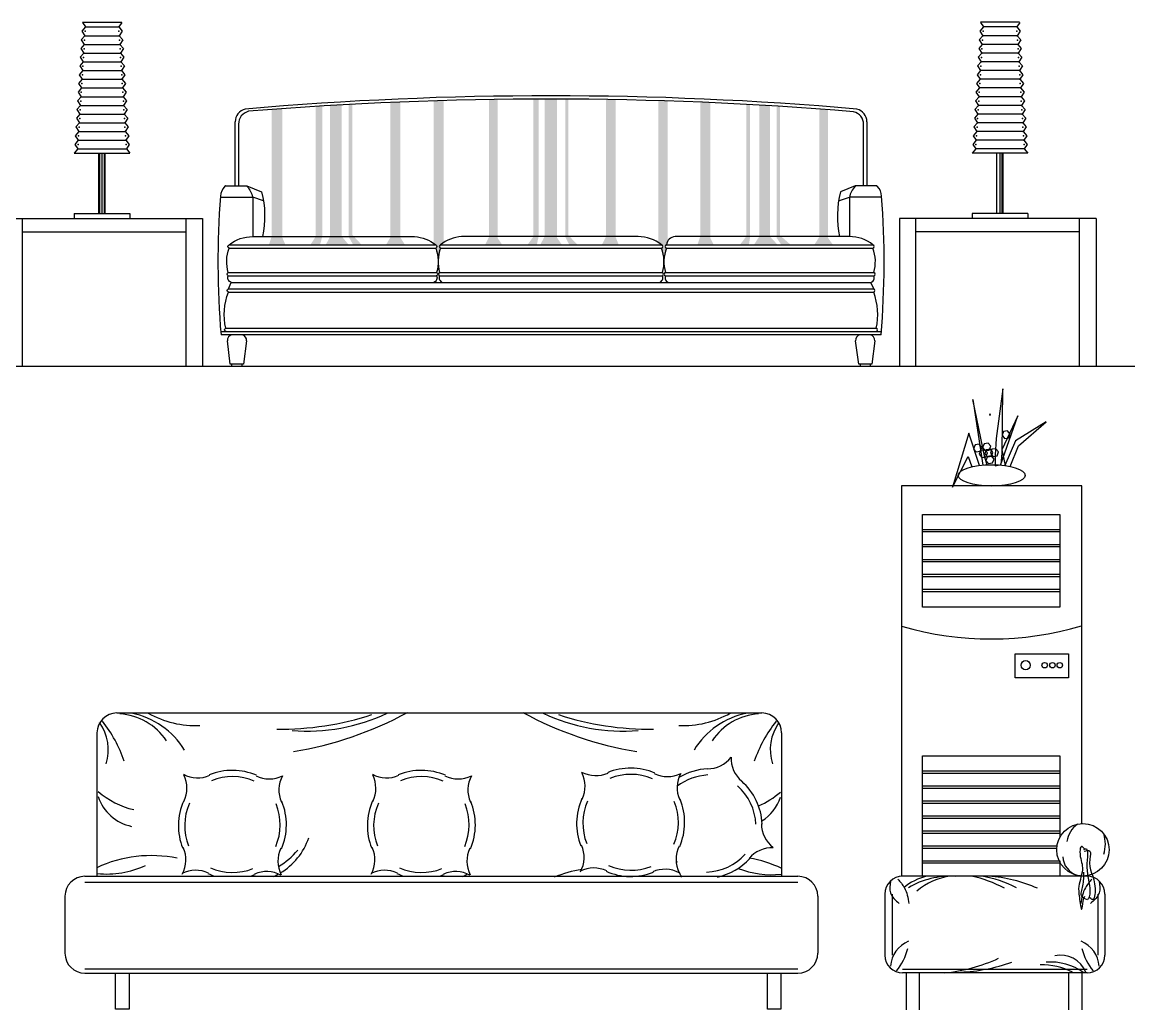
# Model space of a CAD drawing. Header units: inches. Extents: x 11 to 53.5, y 7.4 to 32.2.
# Drawn here: x 47.494 to 50.875, y 22.058 to 25.075 of the extents above; entities that cross this region are included whole.
import ezdxf

# ---------------------------------------------------------------- set-up
doc = ezdxf.new("R2010")
doc.units = ezdxf.units.IN
doc.header["$MEASUREMENT"] = 0
for name, color, linetype in [('02', 2, 'Continuous'), ('1', 1, 'Continuous'), ('8', 8, 'Continuous')]:
    doc.layers.add(name, color=color, linetype=linetype)
pattern_1 = [(37.5, (34.81718, 16.893406), (-0.000629934, 0.019268238), [0, -0.0152, 0, -0.017, 0, -0.01625]), (7.5, (34.81718, 16.893406), (0.017697767, 0.02822146), [0, -0.0082, 0, -0.0137, 0, -0.00525]), (327.5, (34.80488, 16.893406), (0.031141419, 5.659e-05), [0, -0.005, 0, -0.018, 0, -0.0235]), (317.5, (34.80488, 16.893406), (0.030061266, 0.008776756), [0, -0.0025, 0, -0.0118, 0, -0.0135])]

msp = doc.modelspace()

# ---------------------------------------------------------------- hatches: boundary and pattern name
at = {"layer": '8'}
h = msp.add_hatch(dxfattribs=at)
h.set_pattern_fill('AR-SAND', color=256, scale=0.01, style=0)
h.set_pattern_definition(pattern_1)
h.paths.add_polyline_path([(48.2887, 24.8106, 0.00072), (48.2563, 24.8082), (48.2563, 24.4201), (48.2887, 24.4201)])
h.paths.add_polyline_path([(48.2887, 24.4177), (48.2887, 24.4201), (48.2562, 24.4201), (48.2479, 24.3951), (48.2984, 24.3951)])
h.paths.add_polyline_path([(48.4109, 24.8188, 0.000443), (48.3909, 24.8175), (48.3909, 24.4201), (48.4108, 24.4201), (48.4109, 24.4202)])
h.paths.add_polyline_path([(48.4108, 24.4201), (48.3908, 24.4201), (48.375, 24.3951), (48.4043, 24.3951)])
h.paths.add_polyline_path([(48.4708, 24.4201), (48.4345, 24.4201), (48.4345, 24.419), (48.4216, 24.3951), (48.4917, 24.3951)])
h.paths.add_polyline_path([(48.4707, 24.8223, 0.000803), (48.4345, 24.8202), (48.4345, 24.4201), (48.4707, 24.4201)])
h.paths.add_polyline_path([(48.5031, 24.8241, 0.000249), (48.4919, 24.8235), (48.4919, 24.4201), (48.5079, 24.4201), (48.5031, 24.4252)])
h.paths.add_polyline_path([(48.5079, 24.4201), (48.4919, 24.4201), (48.4919, 24.419), (48.5052, 24.3951), (48.5312, 24.3951)])
h.paths.add_polyline_path([(48.6492, 24.8309, 0.000675), (48.6188, 24.8296), (48.6188, 24.4201), (48.6492, 24.4201)])
h.paths.add_polyline_path([(48.6492, 24.4183), (48.6492, 24.4201), (48.6188, 24.4201), (48.6188, 24.4171), (48.6058, 24.3951), (48.6635, 24.3951)])
h.paths.add_polyline_path([(48.7815, 24.8355, 0.000675), (48.7511, 24.8346), (48.7511, 24.4001, -0.017927), (48.7575, 24.3952, -0.750336), (48.7575, 24.3852, -0.079638), (48.765, 24.348, -0.079638), (48.7724, 24.3852, -0.750336), (48.7724, 24.3952, -0.02504), (48.7815, 24.4019)])
h.paths.add_polyline_path([(48.9465, 24.839, 0.00057), (48.9208, 24.8386), (48.9208, 24.4201), (48.9465, 24.4201)])
h.paths.add_polyline_path([(48.9465, 24.4158), (48.9465, 24.4201), (48.9209, 24.4201), (48.9088, 24.3951), (48.9608, 24.3951)])
h.paths.add_polyline_path([(49.0724, 24.84, 0.00036), (49.0561, 24.84), (49.0561, 24.4201), (49.0719, 24.4201), (49.0724, 24.4225)])
h.paths.add_polyline_path([(49.0719, 24.4201), (49.0563, 24.4201), (49.038, 24.3951), (49.0666, 24.3951)])
h = msp.add_hatch(dxfattribs=at)
h.set_pattern_fill('AR-SAND', color=256, scale=0.01, style=0)
h.set_pattern_definition(pattern_1)
h.paths.add_polyline_path([(49.1279, 24.84, 0.00084), (49.09, 24.8401), (49.09, 24.4201), (49.1279, 24.4201)])
h.paths.add_polyline_path([(49.1279, 24.4171), (49.1279, 24.4201), (49.0901, 24.4201), (49.0771, 24.3951), (49.1432, 24.3951)])
h.paths.add_polyline_path([(49.1631, 24.8399, 0.00021), (49.1536, 24.84), (49.1536, 24.4201), (49.1668, 24.4201), (49.1631, 24.4239)])
h.paths.add_polyline_path([(49.1668, 24.4201), (49.1536, 24.4201), (49.1536, 24.4185), (49.1658, 24.3951), (49.191, 24.3951)])
h.paths.add_polyline_path([(49.307, 24.8382, 0.000649), (49.2777, 24.8387), (49.2777, 24.4201), (49.307, 24.4201)])
h.paths.add_polyline_path([(49.307, 24.4191), (49.307, 24.4201), (49.2777, 24.4201), (49.2777, 24.4191), (49.2652, 24.3951), (49.3167, 24.3951)])
h.paths.add_polyline_path([(49.4662, 24.8342, 0.000623), (49.4381, 24.8351), (49.4381, 24.4019, -0.025804), (49.4475, 24.3951, -0.750336), (49.4475, 24.3851, -0.079638), (49.455, 24.3478, -0.079638), (49.4624, 24.3851, -0.750336), (49.4624, 24.3951, -0.102943), (49.4662, 24.4061)])
h.paths.add_polyline_path([(49.5962, 24.8293, 0.000676), (49.5658, 24.8306), (49.5658, 24.4201), (49.5962, 24.4201)])
h.paths.add_polyline_path([(49.5962, 24.4201), (49.5657, 24.4201), (49.5574, 24.3951), (49.607, 24.3951), (49.5962, 24.4167)])
h.paths.add_polyline_path([(49.718, 24.8233, 0.00026), (49.7063, 24.8239), (49.7063, 24.4201), (49.718, 24.4201)])
h.paths.add_polyline_path([(49.718, 24.4191), (49.718, 24.4201), (49.7061, 24.4201), (49.6871, 24.3951), (49.7147, 24.3951)])
h.paths.add_polyline_path([(49.7789, 24.8198, 0.000728), (49.7461, 24.8217), (49.7461, 24.4201), (49.7789, 24.4201)])
h.paths.add_polyline_path([(49.779, 24.4201), (49.746, 24.4201), (49.73, 24.3951), (49.8021, 24.3951)])
h.paths.add_polyline_path([(49.8093, 24.818, 0.000234), (49.7988, 24.8186), (49.7988, 24.4201), (49.8135, 24.4201), (49.8093, 24.4238)])
h.paths.add_polyline_path([(49.8135, 24.4201), (49.7988, 24.4201), (49.7988, 24.4167), (49.8135, 24.3951), (49.8421, 24.3951)])
h.paths.add_polyline_path([(49.9557, 24.8078, 0.000573), (49.9299, 24.8097), (49.9299, 24.4201), (49.9557, 24.4201)])
h.paths.add_polyline_path([(49.9557, 24.4167), (49.9557, 24.4201), (49.9299, 24.4201), (49.9299, 24.4191), (49.9142, 24.3951), (49.9712, 24.3951)])

# ---------------------------------------------------------------- linework, layer by layer
at = {"layer": '02'}
for p, q in [((47.6782, 25.0751), (47.7982, 25.0751)), ((47.6873, 25.0603), (47.7891, 25.0603)), ((50.5417, 25.0751), (50.4217, 25.0751)), ((50.5326, 25.0603), (50.4308, 25.0603)), ((47.6856, 25.0337), (47.7908, 25.0337)), ((50.5343, 25.0337), (50.4291, 25.0337)), ((47.684, 25.0071), (47.7908, 25.0071)), ((50.5359, 25.0071), (50.4291, 25.0071)), ((47.6823, 24.9805), (47.7941, 24.9805)), ((50.5376, 24.9805), (50.4258, 24.9805)), ((47.679, 24.9273), (47.7974, 24.9273)), ((47.6807, 24.9539), (47.7958, 24.9539)), ((50.5409, 24.9273), (50.4225, 24.9273)), ((50.5393, 24.9539), (50.4242, 24.9539)), ((47.6773, 24.9007), (47.7991, 24.9007)), ((50.5426, 24.9007), (50.4208, 24.9007)), ((47.6757, 24.874), (47.8008, 24.874)), ((50.5442, 24.874), (50.4192, 24.874)), ((47.6723, 24.8208), (47.8041, 24.8208)), ((47.674, 24.8474), (47.8024, 24.8474)), ((50.5476, 24.8208), (50.4158, 24.8208)), ((50.5459, 24.8474), (50.4175, 24.8474)), ((47.6707, 24.7942), (47.8057, 24.7942)), ((50.5492, 24.7942), (50.4142, 24.7942)), ((47.669, 24.7676), (47.8074, 24.7676)), ((48.145, 24.5751), (48.145, 24.7705)), ((50.075, 24.7705), (50.075, 24.5751)), ((50.5509, 24.7676), (50.4125, 24.7676)), ((47.6673, 24.741), (47.8091, 24.741)), ((50.5526, 24.741), (50.4108, 24.741)), ((47.664, 24.6877), (47.8124, 24.6877)), ((47.6657, 24.7144), (47.8107, 24.7144)), ((50.5559, 24.6877), (50.4075, 24.6877)), ((50.5542, 24.7144), (50.4092, 24.7144)), ((47.6532, 24.6751), (47.8232, 24.6751)), ((47.7282, 24.4901), (47.7282, 24.6751)), ((47.7312, 24.4901), (47.7312, 24.6751)), ((47.7382, 24.4901), (47.7382, 24.6751)), ((47.7457, 24.4901), (47.7457, 24.6751)), ((47.7482, 24.4901), (47.7482, 24.6751)), ((50.5667, 24.6751), (50.3967, 24.6751)), ((50.4717, 24.4901), (50.4717, 24.6751)), ((50.4817, 24.4901), (50.4817, 24.6751)), ((50.4887, 24.4901), (50.4887, 24.6751)), ((50.4917, 24.4901), (50.4917, 24.6751)), ((48.1167, 24.5751), (48.1788, 24.5751)), ((48.0997, 24.5403), (48.1984, 24.5403)), ((48.2312, 24.5294), (48.1984, 24.5403)), ((49.9887, 24.5294), (50.0215, 24.5403)), ((50.1202, 24.5403), (50.0215, 24.5403)), ((47.6532, 24.4901), (47.6532, 24.4751)), ((47.6532, 24.4901), (47.8232, 24.4901)), ((47.8232, 24.4901), (47.8232, 24.4751)), ((50.3967, 24.4901), (50.3967, 24.4751)), ((50.5667, 24.4901), (50.3967, 24.4901)), ((50.5667, 24.4901), (50.5667, 24.4751)), ((47.4449, 24.4751), (48.0449, 24.4751)), ((47.4949, 24.0251), (47.4949, 24.4751)), ((47.9949, 24.0251), (47.9949, 24.4751)), ((48.0449, 24.4751), (48.0449, 24.0251)), ((50.175, 24.4751), (50.175, 24.0251)), ((50.775, 24.4751), (50.175, 24.4751)), ((50.225, 24.0251), (50.225, 24.4751)), ((50.725, 24.0251), (50.725, 24.4751)), ((50.775, 24.4751), (50.775, 24.0251)), ((47.4949, 24.4351), (47.9949, 24.4351)), ((50.725, 24.4351), (50.225, 24.4351)), ((48.1266, 24.3951), (48.7581, 24.3951)), ((48.1266, 24.3851), (48.7576, 24.3851)), ((48.7719, 24.3951), (49.4475, 24.3951)), ((48.7723, 24.3851), (49.4475, 24.3851)), ((49.4624, 24.3951), (50.0934, 24.3951)), ((49.4624, 24.3851), (50.0934, 24.3851)), ((48.1238, 24.3101), (48.7609, 24.3101)), ((48.1238, 24.3001), (48.7604, 24.3001)), ((48.1324, 24.2801), (50.0875, 24.2801)), ((48.7691, 24.3101), (49.4503, 24.3101)), ((48.7695, 24.3001), (49.4503, 24.3001)), ((49.4596, 24.3101), (50.0961, 24.3101)), ((49.4596, 24.3001), (50.0961, 24.3001)), ((48.1242, 24.2601), (50.0957, 24.2601)), ((48.1242, 24.2501), (50.0957, 24.2501)), ((48.1007, 24.1301), (50.1192, 24.1301)), ((50.1184, 24.1201), (48.1016, 24.1201)), ((48.1164, 24.1401), (50.1035, 24.1401)), ((48.1299, 24.0301), (48.121, 24.1018)), ((48.1798, 24.1014), (48.17, 24.0301)), ((50.05, 24.0301), (50.0402, 24.1014)), ((50.0989, 24.1018), (50.09, 24.0301)), ((48.17, 24.0301), (48.1299, 24.0301)), ((48.1349, 24.0251), (48.1349, 24.0301)), ((48.1649, 24.0301), (48.1649, 24.0251)), ((50.09, 24.0301), (50.05, 24.0301)), ((50.055, 24.0251), (50.055, 24.0301)), ((50.085, 24.0301), (50.085, 24.0251)), ((50.1812, 23.6583), (50.1812, 22.4664)), ((50.7312, 23.6583), (50.1812, 23.6583)), ((50.7312, 22.6272), (50.7312, 23.6583)), ((50.245, 23.5257), (50.6645, 23.5257)), ((50.245, 23.519), (50.6645, 23.519)), ((50.245, 23.48), (50.6645, 23.48)), ((50.245, 23.4733), (50.6645, 23.4733)), ((50.245, 23.4342), (50.6645, 23.4342)), ((50.245, 23.4276), (50.6645, 23.4276)), ((50.245, 23.3885), (50.6645, 23.3885)), ((50.245, 23.3818), (50.6645, 23.3818)), ((50.245, 23.3427), (50.6645, 23.3427)), ((50.245, 23.3361), (50.6645, 23.3361)), ((47.7831, 22.9651), (49.754, 22.9651)), ((47.7226, 22.9046), (47.7226, 22.4661)), ((49.8145, 22.9046), (49.8145, 22.4661)), ((50.245, 22.788), (50.6645, 22.788)), ((50.245, 22.7813), (50.6645, 22.7813)), ((50.245, 22.7422), (50.6645, 22.7422)), ((50.245, 22.7356), (50.6645, 22.7356)), ((50.245, 22.6965), (50.6645, 22.6965)), ((50.245, 22.6898), (50.6645, 22.6898)), ((50.245, 22.6507), (50.6645, 22.6507)), ((50.245, 22.6441), (50.6645, 22.6441)), ((50.245, 22.605), (50.6645, 22.605)), ((50.245, 22.5984), (50.6645, 22.5984)), ((50.245, 22.5593), (50.6557, 22.5593)), ((50.245, 22.5526), (50.655, 22.5526)), ((50.245, 22.5135), (50.6645, 22.5135)), ((50.245, 22.5069), (50.6645, 22.5069)), ((47.6853, 22.4661), (49.8644, 22.4661)), ((50.7476, 22.4665), (50.1842, 22.4665)), ((47.6853, 22.4486), (49.8644, 22.4486)), ((47.6248, 22.4057), (47.6248, 22.2311)), ((49.9248, 22.4057), (49.9248, 22.2311)), ((50.1298, 22.4121), (50.1298, 22.2254)), ((50.1517, 22.4121), (50.1517, 22.2254)), ((50.7801, 22.4121), (50.7801, 22.2254)), ((50.802, 22.4121), (50.802, 22.2254)), ((47.6853, 22.1837), (49.8644, 22.1837)), ((50.7476, 22.1819), (50.1842, 22.1819)), ((47.6853, 22.1706), (49.8644, 22.1706)), ((50.7476, 22.1709), (50.1842, 22.1709)), ((50.1949, 22.1709), (50.1949, 22.0583)), ((50.2349, 22.1709), (50.2349, 22.0583)), ((50.6912, 22.1709), (50.6912, 22.0583)), ((50.7312, 22.1709), (50.7312, 22.0583))]:
    msp.add_line(p, q, dxfattribs=at)
for points in [[(47.6782, 25.0743), (47.6873, 25.0603), (47.6765, 25.0477), (47.6856, 25.0337), (47.6748, 25.0211), (47.684, 25.0071), (47.6732, 24.9944), (47.6823, 24.9805), (47.6715, 24.9678), (47.6807, 24.9539), (47.6698, 24.9412), (47.679, 24.9273), (47.6682, 24.9146), (47.6773, 24.9007), (47.6665, 24.888), (47.6757, 24.874), (47.6649, 24.8614), (47.674, 24.8474), (47.6632, 24.8347), (47.6723, 24.8208), (47.6615, 24.8081), (47.6707, 24.7942), (47.6599, 24.7815), (47.669, 24.7676), (47.6582, 24.7549), (47.6673, 24.741), (47.6565, 24.7283), (47.6657, 24.7144), (47.6549, 24.7017), (47.664, 24.6877), (47.6532, 24.6751)], [(47.7983, 25.0743), (47.7891, 25.0603), (47.7999, 25.0477), (47.7908, 25.0337), (47.8016, 25.0211), (47.7924, 25.0071), (47.8032, 24.9944), (47.7941, 24.9805), (47.8049, 24.9678), (47.7958, 24.9539), (47.8066, 24.9412), (47.7974, 24.9273), (47.8082, 24.9146), (47.7991, 24.9007), (47.8099, 24.888), (47.8008, 24.874), (47.8116, 24.8614), (47.8024, 24.8474), (47.8132, 24.8347), (47.8041, 24.8208), (47.8149, 24.8081), (47.8057, 24.7942), (47.8166, 24.7815), (47.8074, 24.7676), (47.8182, 24.7549), (47.8091, 24.741), (47.8199, 24.7283), (47.8107, 24.7144), (47.8215, 24.7017), (47.8124, 24.6877), (47.8232, 24.6751)], [(50.4217, 25.0743), (50.4308, 25.0603), (50.42, 25.0477), (50.4291, 25.0337), (50.4183, 25.0211), (50.4275, 25.0071), (50.4167, 24.9944), (50.4258, 24.9805), (50.415, 24.9678), (50.4242, 24.9539), (50.4133, 24.9412), (50.4225, 24.9273), (50.4117, 24.9146), (50.4208, 24.9007), (50.41, 24.888), (50.4192, 24.874), (50.4083, 24.8614), (50.4175, 24.8474), (50.4067, 24.8347), (50.4158, 24.8208), (50.405, 24.8081), (50.4142, 24.7942), (50.4034, 24.7815), (50.4125, 24.7676), (50.4017, 24.7549), (50.4108, 24.741), (50.4, 24.7283), (50.4092, 24.7144), (50.3984, 24.7017), (50.4075, 24.6877), (50.3967, 24.6751)], [(50.5418, 25.0743), (50.5326, 25.0603), (50.5434, 25.0477), (50.5343, 25.0337), (50.5451, 25.0211), (50.5359, 25.0071), (50.5467, 24.9944), (50.5376, 24.9805), (50.5484, 24.9678), (50.5393, 24.9539), (50.5501, 24.9412), (50.5409, 24.9273), (50.5517, 24.9146), (50.5426, 24.9007), (50.5534, 24.888), (50.5442, 24.874), (50.5551, 24.8614), (50.5459, 24.8474), (50.5567, 24.8347), (50.5476, 24.8208), (50.5584, 24.8081), (50.5492, 24.7942), (50.5601, 24.7815), (50.5509, 24.7676), (50.5617, 24.7549), (50.5526, 24.741), (50.5634, 24.7283), (50.5542, 24.7144), (50.565, 24.7017), (50.5559, 24.6877), (50.5667, 24.6751)], [(50.4429, 23.7231), (50.4357, 23.7453), (50.3982, 23.9222), (50.4295, 23.7222)], [(50.4832, 23.7222), (50.5362, 23.8729), (50.4868, 23.7691), (50.4973, 23.7206)], [(50.5132, 23.7178), (50.5379, 23.781), (50.6231, 23.8542), (50.5294, 23.7963), (50.4968, 23.7207)], [(50.4187, 23.7211), (50.3863, 23.8201), (50.3369, 23.6551), (50.3846, 23.7487), (50.3956, 23.717)], [(50.245, 22.4665), (50.245, 22.8337), (50.6645, 22.8337), (50.6645, 22.5853)], [(50.6645, 22.5135), (50.6645, 22.4665)], [(47.8209, 22.1706), (47.8209, 22.0601), (47.7796, 22.0601), (47.7796, 22.1706)], [(49.8124, 22.1706), (49.8124, 22.0601), (49.7711, 22.0601), (49.7711, 22.1706)]]:
    msp.add_lwpolyline(points, dxfattribs=at)
for points in [[(50.065, 24.5751), (50.065, 24.7627, 0.347051), (50.0343, 24.8016, 0.041049), (48.1858, 24.8027, 0.347977), (48.155, 24.7637), (48.155, 24.5751)], [(48.1788, 24.5751, -0.17291), (48.1813, 24.5734, -0.123904), (48.1984, 24.5403), (48.1984, 24.4201)], [(48.1788, 24.5751, -0.095748), (48.1807, 24.5747), (48.2255, 24.5567, -0.116544), (48.2284, 24.4201)], [(50.0411, 24.5751, 0.095748), (50.0392, 24.5747), (49.9944, 24.5567, 0.116544), (49.9915, 24.4201)], [(50.1032, 24.5751), (50.0411, 24.5751, 0.17291), (50.0386, 24.5734, 0.123904), (50.0215, 24.5403), (50.0215, 24.4201)], [(48.1164, 24.1301, -0.750336), (48.1164, 24.1401, -0.148812), (48.1242, 24.2501, -0.750336), (48.1242, 24.2601), (48.1324, 24.2801, -0.443653), (48.1238, 24.3001, -0.750336), (48.1238, 24.3101, -0.16028), (48.1266, 24.3851, -0.750336), (48.1266, 24.3951, -0.173462), (48.1984, 24.4201), (48.6931, 24.4201, -0.156669), (48.7575, 24.3952, -0.750336), (48.7575, 24.3852, -0.16028), (48.7603, 24.3102, -0.750336), (48.7603, 24.3002, -0.443653), (48.7517, 24.2802)], [(49.4417, 24.2801, 0.443653), (49.4503, 24.3001, 0.750336), (49.4503, 24.3101, 0.16028), (49.4475, 24.3851, 0.750336), (49.4475, 24.3951, 0.168918), (49.3757, 24.4201), (48.8368, 24.4201, 0.156669), (48.7724, 24.3952, 0.750336), (48.7724, 24.3852, 0.16028), (48.7696, 24.3102, 0.750336), (48.7696, 24.3002, 0.443653), (48.7782, 24.2802)], [(50.1035, 24.1301, 0.750336), (50.1035, 24.1401, 0.148812), (50.0957, 24.2501, 0.750336), (50.0957, 24.2601), (50.0875, 24.2801, 0.443653), (50.0961, 24.3001, 0.750336), (50.0961, 24.3101, 0.16028), (50.0934, 24.3851, 0.750336), (50.0934, 24.3951, 0.173463), (50.0215, 24.4201), (49.4892, 24.4201, 0.358196), (49.4624, 24.3951, 0.750336), (49.4624, 24.3851, 0.16028), (49.4596, 24.3101, 0.750336), (49.4596, 24.3001, 0.443653), (49.4682, 24.2801)]]:
    msp.add_lwpolyline(points, format="xyb", dxfattribs=at)
for points in [[(50.4856, 23.7244), (50.4885, 23.7589), (50.4902, 23.9546), (50.4698, 23.8031), (50.4664, 23.7521), (50.4664, 23.7197)], [(50.452, 23.8746), (50.453, 23.8763), (50.452, 23.878), (50.4501, 23.878), (50.4491, 23.8763), (50.4501, 23.8746)], [(50.505, 23.8268), (50.4926, 23.8249), (50.488, 23.8131), (50.4959, 23.8033), (50.5083, 23.8052), (50.5129, 23.8169)], [(50.4182, 23.7859), (50.4057, 23.784), (50.4011, 23.7723), (50.409, 23.7625), (50.4214, 23.7644), (50.426, 23.7761)], [(50.4454, 23.7893), (50.433, 23.7874), (50.4284, 23.7757), (50.4362, 23.7659), (50.4487, 23.7678), (50.4533, 23.7795)], [(50.4693, 23.7723), (50.4568, 23.7704), (50.4522, 23.7587), (50.4601, 23.7488), (50.4725, 23.7507), (50.4771, 23.7625)], [(50.4352, 23.7689), (50.4227, 23.767), (50.4182, 23.7553), (50.426, 23.7454), (50.4385, 23.7473), (50.443, 23.7591)], [(50.4522, 23.7706), (50.4398, 23.7687), (50.4352, 23.757), (50.443, 23.7471), (50.4555, 23.749), (50.4601, 23.7608)], [(50.4556, 23.7502), (50.4432, 23.7483), (50.4386, 23.7366), (50.4465, 23.7267), (50.4589, 23.7286), (50.4635, 23.7403)], [(50.245, 23.5714), (50.6645, 23.5714), (50.6645, 23.288), (50.245, 23.288)], [(50.5275, 23.146), (50.6905, 23.146), (50.6905, 23.0719), (50.5275, 23.0719)]]:
    msp.add_lwpolyline(points, close=True, dxfattribs=at)
for centre, radius in [((50.5601, 23.1109), 0.014), ((50.618, 23.1109), 0.00827), ((50.642, 23.1109), 0.00827), ((50.6643, 23.1109), 0.00827), ((50.735, 22.5472), 0.0801)]:
    msp.add_circle(centre, radius, dxfattribs=at)
for centre, radius, start, end in [((49.11, 14.0906), 10.7595, 85.01725, 94.98275), ((48.185, 24.7705), 0.04, 103.7717, 180), ((50.035, 24.7705), 0.04, 0, 76.2283), ((48.1438, 24.5421), 0.0439, 133.98, 177.7716), ((48.1167, 24.5701), 0.005, 90, 132.9707), ((50.1032, 24.5701), 0.005, 47.0293, 90), ((50.0761, 24.5421), 0.0439, 2.2284, 46.02), ((50.7456, 24.342), 2.6533, 175.6361, 184.7972), ((47.4744, 24.342), 2.6533, 355.2028, 4.3639), ((48.1384, 24.103), 0.0174, 101.3842, 183.9228), ((48.162, 24.1027), 0.0178, 355.8336, 76.8631), ((50.0579, 24.1027), 0.0178, 103.1369, 184.1664), ((50.0815, 24.103), 0.0174, 356.0772, 78.6158), ((50.4537, 24.169), 0.9778, 253.8145, 286.4845), ((47.7831, 22.9046), 0.0605, 90, 180), ((47.7805, 22.7771), 0.1857, 33.7858, 86.1866), ((47.7808, 22.724), 0.2452, 31.3396, 78.8239), ((48.0225, 23.215), 0.2884, 240.2417, 272.8482), ((48.2839, 23.8127), 0.897, 269.2409, 288.104), ((48.3645, 23.4809), 0.5714, 265.3896, 295.3551), ((48.1449, 23.9319), 1.0994, 279.3221, 298.6071), ((49.55, 23.9319), 1.0994, 241.3929, 260.6779), ((49.3305, 23.4809), 0.5714, 244.6449, 274.6104), ((49.4111, 23.8127), 0.897, 251.896, 270.7591), ((49.5145, 23.215), 0.2884, 267.1518, 299.7583), ((49.7562, 22.724), 0.2452, 101.1761, 148.6604), ((49.7565, 22.7771), 0.1857, 93.8134, 146.2142), ((49.754, 22.9046), 0.0605, 0, 90), ((47.6145, 22.8526), 0.1429, 342.3965, 35.5627), ((47.3897, 22.67), 0.4421, 19.5925, 37.6662), ((50.1474, 22.67), 0.4421, 142.3338, 160.4075), ((49.9226, 22.8526), 0.1429, 144.4373, 197.6035), ((49.5869, 22.8861), 0.0918, 270.4026, 322.6606), ((49.7516, 22.8268), 0.0918, 177.7382, 229.9962), ((49.3534, 22.6096), 0.1871, 66.8103, 112.3344), ((49.5975, 22.6078), 0.1871, 92.8094, 121.2582), ((48.0303, 22.8586), 0.0918, 241.7391, 293.9971), ((47.9057, 22.7346), 0.0918, 334.4035, 26.6615), ((48.1368, 22.6026), 0.1871, 66.8103, 112.3344), ((48.1368, 22.6026), 0.168, 66.8103, 112.3344), ((48.2483, 22.8555), 0.0918, 244.4035, 296.6615), ((48.3703, 22.73), 0.0918, 151.7391, 203.9971), ((48.6076, 22.8586), 0.0918, 241.7391, 293.9971), ((48.483, 22.7346), 0.0918, 334.4035, 26.6615), ((48.7142, 22.6026), 0.1871, 66.8103, 112.3344), ((48.7142, 22.6026), 0.168, 66.8103, 112.3344), ((48.8256, 22.8555), 0.0918, 244.4035, 296.6615), ((48.9477, 22.73), 0.0918, 151.7391, 203.9971), ((49.2469, 22.8655), 0.0918, 241.7391, 293.9971), ((49.1223, 22.7416), 0.0918, 334.4035, 26.6615), ((49.3534, 22.6096), 0.168, 66.8103, 112.3344), ((49.4649, 22.8625), 0.0918, 244.4035, 296.6615), ((49.5869, 22.737), 0.0918, 151.7391, 203.9971), ((49.5975, 22.6078), 0.168, 92.8094, 127.5054), ((47.8929, 22.9176), 0.2545, 229.1191, 256.8555), ((49.5682, 22.6167), 0.168, 2.8094, 48.3335), ((49.5682, 22.6167), 0.1871, 2.8094, 48.3335), ((49.6441, 22.9155), 0.2545, 293.0511, 310.8809), ((47.8563, 22.7529), 0.137, 198.3883, 258.2349), ((48.1586, 22.6209), 0.1871, 156.0662, 201.5903), ((48.1586, 22.6209), 0.168, 156.0662, 201.5903), ((48.1144, 22.6234), 0.1871, 336.8103, 22.3344), ((48.7359, 22.6209), 0.1871, 156.0662, 201.5903), ((48.7359, 22.6209), 0.168, 156.0662, 201.5903), ((48.6917, 22.6234), 0.1871, 336.8103, 22.3344), ((49.3752, 22.6279), 0.1871, 156.0662, 201.5903), ((49.3752, 22.6279), 0.168, 156.0662, 201.5903), ((49.331, 22.6304), 0.168, 336.8103, 22.3344), ((49.331, 22.6304), 0.1871, 336.8103, 22.3344), ((49.6807, 22.7508), 0.137, 302.5226, 341.6117), ((48.1144, 22.6234), 0.168, 336.8103, 22.3344), ((48.6917, 22.6234), 0.168, 336.8103, 22.3344), ((49.8444, 22.6274), 0.0918, 180.4026, 232.6606), ((50.7683, 22.5589), 0.0834, 127.0684, 170.4565), ((50.7059, 22.5652), 0.0977, 341.1834, 18.1487), ((47.9026, 22.5166), 0.0918, 331.7391, 23.9971), ((48.1794, 22.6488), 0.2011, 300.9199, 341.0225), ((48.48, 22.5166), 0.0918, 331.7391, 23.9971), ((49.1192, 22.5236), 0.0918, 331.7391, 23.9971), ((49.5886, 22.5179), 0.0966, 155.0569, 205.2297), ((47.8886, 22.1343), 0.3951, 78.3897, 114.9597), ((48.3673, 22.512), 0.0918, 154.4035, 206.6615), ((48.13, 22.7305), 0.277, 302.0388, 318.147), ((48.9446, 22.512), 0.0918, 154.4035, 206.6615), ((49.5791, 22.6469), 0.168, 272.0653, 317.5894), ((49.5791, 22.6469), 0.1871, 282.1849, 317.5894), ((49.7851, 22.4615), 0.0918, 87.7382, 139.9962), ((49.6484, 22.1322), 0.3951, 65.0403, 80.2144), ((50.7367, 22.5296), 0.0636, 183.3723, 252.0093), ((47.7529, 22.7533), 0.2801, 264.0903, 294.8198), ((48.1374, 22.6458), 0.168, 246.0662, 291.5903), ((48.7148, 22.6458), 0.168, 246.0662, 291.5903), ((49.2835, 22.0419), 0.4525, 100.1749, 111.2005), ((49.2404, 22.3998), 0.0918, 64.4035, 116.6615), ((49.354, 22.6527), 0.168, 246.0662, 291.5903), ((49.4579, 22.3959), 0.0918, 61.7391, 113.9971), ((49.609, 22.6338), 0.168, 225.9985, 227.5894), ((49.7841, 22.7512), 0.2801, 248.5806, 275.9097), ((47.6853, 22.4057), 0.0605, 90, 180), ((48.0238, 22.3929), 0.0918, 64.4035, 116.6615), ((48.1374, 22.6458), 0.1871, 246.0662, 253.7588), ((48.1374, 22.6458), 0.1871, 286.2412, 291.5903), ((48.2413, 22.3889), 0.0918, 61.7391, 113.9971), ((48.1794, 22.6488), 0.2011, 294.601, 299.2205), ((48.6011, 22.3929), 0.0918, 64.4035, 116.6615), ((48.7148, 22.6458), 0.1871, 246.0662, 253.7588), ((48.7148, 22.6458), 0.1871, 286.2412, 291.5903), ((48.8186, 22.3889), 0.0918, 61.7391, 113.9971), ((48.7567, 22.6488), 0.2011, 294.601, 299.2205), ((49.354, 22.6527), 0.1871, 246.0662, 291.5903), ((49.4247, 22.4279), 0.0918, 23.1832, 35.7956), ((49.8644, 22.4057), 0.0605, 0, 90), ((50.1842, 22.4121), 0.0544, 90, 180), ((50.299, 22.2975), 0.1741, 103.9137, 129.7972), ((50.3295, 22.2147), 0.2515, 86.5747, 120.5543), ((50.3531, 22.2766), 0.1913, 96.9915, 130.8635), ((50.3184, 22.1019), 0.3724, 61.5876, 78.246), ((50.3634, 22.1029), 0.3691, 62.8414, 80.1315), ((50.4131, 22.0108), 0.457, 66.3695, 85.7247), ((50.7476, 22.4121), 0.0544, 0, 90), ((50.2367, 22.1856), 0.0896, 112.9956, 176.2504), ((50.6951, 22.1856), 0.0896, 3.7496, 67.0044), ((47.6853, 22.2311), 0.0605, 180, 270), ((49.8644, 22.2311), 0.0605, 270, 0), ((50.1842, 22.2254), 0.0544, 180, 270), ((50.0392, 22.2839), 0.1651, 319.8523, 346.7144), ((50.2713, 22.6528), 0.483, 274.8726, 295.2644), ((50.6661, 22.1413), 0.0842, 22.3995, 101.7776), ((50.8926, 22.2839), 0.1651, 193.2856, 220.1477), ((50.7476, 22.2254), 0.0544, 270, 0), ((50.3357, 22.7239), 0.5511, 272.6193, 289.2991), ((50.6074, 21.9766), 0.219, 63.9516, 90.7734), ((50.6364, 22.0301), 0.1742, 54.2864, 94.5425)]:
    msp.add_arc(centre, radius, start, end, dxfattribs=at)
msp.add_ellipse((50.4562, 23.6908), major_axis=(-0.1022, 0), ratio=0.318411, dxfattribs=at)
for points, knots in [([(50.7404, 22.5492), (50.7366, 22.5535), (50.7278, 22.5634), (50.7231, 22.5238), (50.7421, 22.4932), (50.7191, 22.4406), (50.7237, 22.4069), (50.7303, 22.3482), (50.7353, 22.3891), (50.739, 22.4011), (50.7405, 22.406)], [0, 0, 0, 0, 13.128897, 29.93979, 79.31403, 136.870331, 171.137218, 207.719322, 232.220704, 249.031361, 249.031361, 249.031361, 249.031361]), ([(50.7378, 22.5482), (50.7407, 22.5493), (50.7482, 22.5523), (50.7495, 22.5238), (50.7448, 22.498), (50.7517, 22.457), (50.7567, 22.427), (50.7564, 22.4049), (50.7507, 22.3972), (50.7487, 22.3944)], [0, 0, 0, 0, 7.758561, 20.107603, 61.836543, 102.742285, 137.669625, 155.670779, 165.890143, 165.890143, 165.890143, 165.890143]), ([(50.7389, 22.5433), (50.746, 22.5446), (50.763, 22.5477), (50.746, 22.4865), (50.7775, 22.466), (50.7701, 22.3853), (50.7574, 22.3994), (50.7541, 22.403)], [0, 0, 0, 0, 17.340698, 41.709192, 132.964857, 168.165274, 180.447119, 180.447119, 180.447119, 180.447119]), ([(50.1694, 22.4576), (50.1768, 22.4492), (50.1953, 22.428), (50.2004, 22.4), (50.2035, 22.3832)], [0, 0, 0, 0, 33.022578, 83.118176, 83.118176, 83.118176, 83.118176]), ([(50.7487, 22.3944), (50.7421, 22.397), (50.7243, 22.4042), (50.7379, 22.4417), (50.7379, 22.4654), (50.7379, 22.4787)], [0, 0, 0, 0, 18.857682, 51.610912, 93.674994, 93.674994, 93.674994, 93.674994]), ([(50.7623, 22.4576), (50.755, 22.4492), (50.7364, 22.428), (50.7314, 22.4), (50.7283, 22.3832)], [0, 0, 0, 0, 33.022578, 83.118176, 83.118176, 83.118176, 83.118176]), ([(50.1472, 22.4517), (50.1454, 22.4389), (50.1416, 22.4116), (50.1624, 22.3931), (50.1735, 22.3832)], [0, 0, 0, 0, 36.288, 77.873498, 77.873498, 77.873498, 77.873498]), ([(50.7846, 22.4517), (50.7863, 22.4389), (50.7902, 22.4116), (50.7694, 22.3931), (50.7583, 22.3832)], [0, 0, 0, 0, 36.288, 77.873498, 77.873498, 77.873498, 77.873498])]:
    msp.add_open_spline(points, degree=3, knots=knots, dxfattribs=at)
for p in [(47.6873, 25.0603), (47.7891, 25.0603), (50.4308, 25.0603), (50.5326, 25.0603), (47.6856, 25.0337), (47.6865, 25.047), (47.7899, 25.047), (47.7908, 25.0337), (50.4291, 25.0337), (50.43, 25.047), (50.5334, 25.047), (50.5343, 25.0337), (47.6832, 24.9938), (47.684, 25.0071), (47.6848, 25.0204), (47.7916, 25.0204), (47.7924, 25.0071), (47.7933, 24.9938), (50.4266, 24.9938), (50.4275, 25.0071), (50.4283, 25.0204), (50.5351, 25.0204), (50.5359, 25.0071), (50.5368, 24.9938), (47.6815, 24.9672), (47.6823, 24.9805), (47.7941, 24.9805), (47.7949, 24.9672), (50.425, 24.9672), (50.4258, 24.9805), (50.5376, 24.9805), (50.5384, 24.9672), (47.679, 24.9273), (47.6798, 24.9406), (47.6807, 24.9539), (47.7958, 24.9539), (47.7966, 24.9406), (47.7974, 24.9273), (50.4225, 24.9273), (50.4233, 24.9406), (50.4242, 24.9539), (50.5393, 24.9539), (50.5401, 24.9406), (50.5409, 24.9273), (47.6765, 24.8874), (47.6773, 24.9007), (47.6782, 24.914), (47.7983, 24.914), (47.7991, 24.9007), (47.7999, 24.8874), (50.42, 24.8874), (50.4208, 24.9007), (50.4217, 24.914), (50.5418, 24.914), (50.5426, 24.9007), (50.5434, 24.8874), (47.6748, 24.8607), (47.6757, 24.874), (47.8008, 24.874), (47.8016, 24.8607), (50.4183, 24.8607), (50.4192, 24.874), (50.5442, 24.874), (50.5451, 24.8607), (47.6723, 24.8208), (47.6732, 24.8341), (47.674, 24.8474), (47.8024, 24.8474), (47.8032, 24.8341), (47.8041, 24.8208), (50.4158, 24.8208), (50.4167, 24.8341), (50.4175, 24.8474), (50.5459, 24.8474), (50.5467, 24.8341), (50.5476, 24.8208), (47.6707, 24.7942), (47.6715, 24.8075), (47.8049, 24.8075), (47.8057, 24.7942), (50.4142, 24.7942), (50.415, 24.8075), (50.5484, 24.8075), (50.5492, 24.7942), (47.6682, 24.7543), (47.669, 24.7676), (47.6698, 24.7809), (47.8066, 24.7809), (47.8074, 24.7676), (47.8082, 24.7543), (50.4117, 24.7543), (50.4125, 24.7676), (50.4133, 24.7809), (50.5501, 24.7809), (50.5509, 24.7676), (50.5517, 24.7543), (47.6665, 24.7277), (47.6673, 24.741), (47.8091, 24.741), (47.8099, 24.7277), (50.41, 24.7277), (50.4108, 24.741), (50.5526, 24.741), (50.5534, 24.7277), (47.6649, 24.7011), (47.6657, 24.7144), (47.8107, 24.7144), (47.8116, 24.7011), (50.4083, 24.7011), (50.4092, 24.7144), (50.5542, 24.7144), (50.5551, 24.7011)]:
    msp.add_point(p, dxfattribs=at)
at = {"layer": '1'}
msp.add_line((32.8586, 24.0248), (53.1849, 24.0248), dxfattribs=at)

doc.saveas('drawing.dxf')
